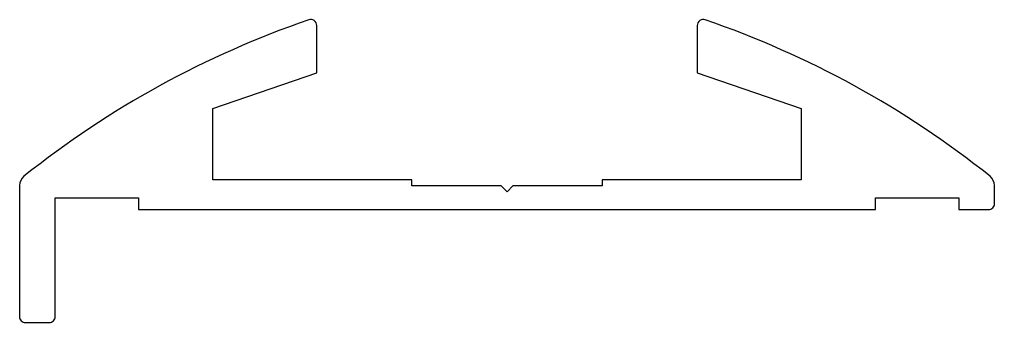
# Model space of a CAD drawing. Extents: x 194.8 to 276.8, y 245.2 to 270.7.
import ezdxf

# ---------------------------------------------------------------- set-up
doc = ezdxf.new("R2010")
doc.units = 0
doc.layers.add('ANA', color=220, linetype='CONTINUOUS')

msp = doc.modelspace()

# ---------------------------------------------------------------- linework, layer by layer
at = {"layer": 'ANA'}
msp.add_lwpolyline([(252.426, 270.674, 0.520386), (251.756, 270.204), (251.756, 266.204), (260.506, 263.204), (260.506, 257.204), (243.756, 257.204), (243.756, 256.704), (236.256, 256.704), (235.756, 256.204), (235.256, 256.704), (227.756, 256.704), (227.756, 257.204), (211.006, 257.204), (211.006, 263.204), (219.756, 266.204), (219.756, 270.204, 0.520386), (219.085, 270.674, 0.086052), (195.131, 257.506, 0.227951), (194.756, 256.725), (194.756, 245.704, 0.414214), (195.256, 245.204), (197.256, 245.204, 0.414214), (197.756, 245.704), (197.756, 255.704), (204.756, 255.704), (204.756, 254.704), (266.756, 254.704), (266.756, 255.704), (273.756, 255.704), (273.756, 254.704), (276.256, 254.704, 0.414214), (276.756, 255.204), (276.756, 256.725, 0.227951), (276.38, 257.506, 0.086052)], format="xyb", close=True, dxfattribs=at)

doc.saveas('drawing.dxf')
